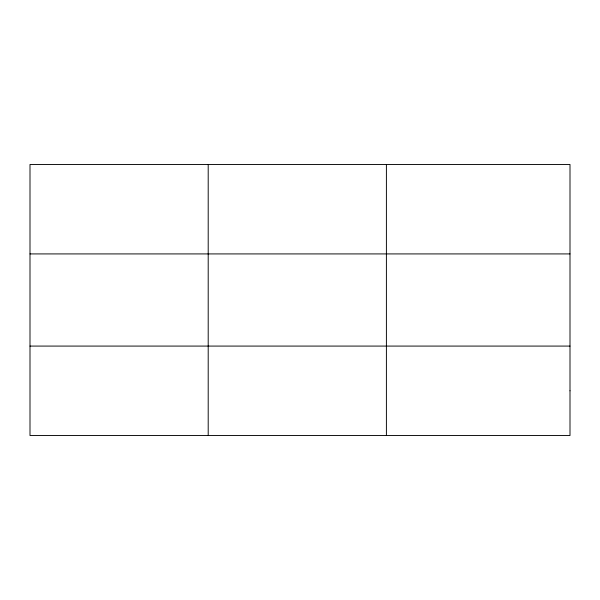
<?xml version="1.0" encoding="UTF-8"?>
<svg xmlns="http://www.w3.org/2000/svg" width="600" height="600" viewBox="0 0 600 600"><rect width="100%" height="100%" fill="white"/><g stroke="black" fill="none" stroke-linecap="round" stroke-linejoin="round"><path stroke-width="0.9" d="M208.2 164.475L208.2 435.525M386.4 164.475L386.4 435.525M30 253.92L570 253.92M30 346.08L570 346.08M570 390.803L570 435.525L30 435.525L30 164.475L570 164.475L570 390.803"/></g></svg>
